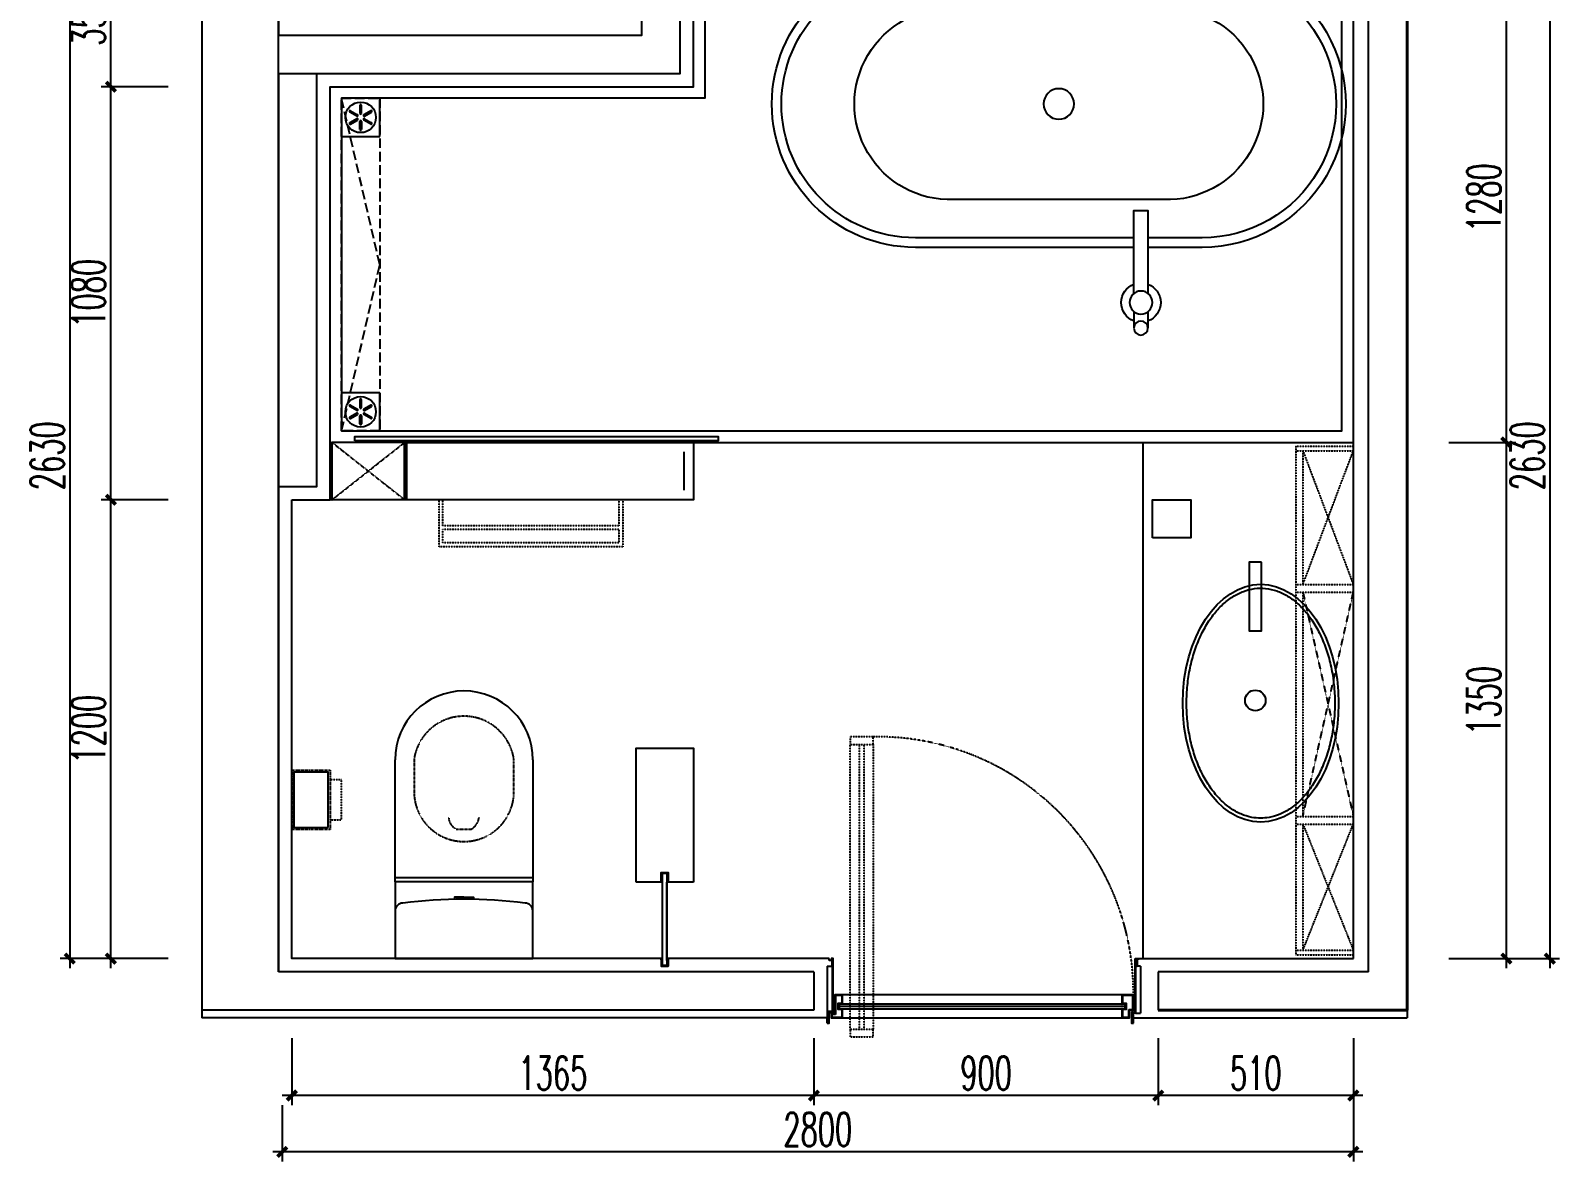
# Model space of a CAD drawing. Header units: inches. Extents: x 24920 to 61775, y 10942 to 38819.
# Drawn here: x 50793 to 54789, y 23002 to 25959 of the extents above; entities that cross this region are included whole.
import ezdxf

# ---------------------------------------------------------------- set-up
doc = ezdxf.new("R2010")
doc.units = ezdxf.units.IN
doc.header["$MEASUREMENT"] = 0
doc.header["$PDMODE"] = 1
doc.linetypes.add('DASH', pattern=[0.35, 0.25, -0.1])
doc.linetypes.add('HIDDEN2', pattern=[0.1875, 0.125, -0.0625])
for name, color, linetype in [('0-wall平面隔墙', 7, 'Continuous'), ('2-p-door平面门', 3, 'Continuous'), ('2-p-fn完成面', 3, 'Continuous'), ('2-p-fn平地共用', 2, 'Continuous'), ('2-p-fn平天地共用', 2, 'Continuous'), ('2-p-furn01可活动家具', 2, 'HIDDEN2'), ('2-p-furn02不可活动家具', 1, 'Continuous'), ('2-p-furn05地漏', 1, 'Continuous')]:
    doc.layers.add(name, color=color, linetype=linetype)
doc.layers.add('A-WALL', color=7, linetype='Continuous', lineweight=40)
doc.styles.add('DIM', font='simplex.shx', dxfattribs={"width": 0.6, "bigfont": 'extfont.shx'})
doc.linetypes.add('ZIGZAG', pattern='A,0.0001,-0.2,[131,ltypeshp.shx,S=0.2,R=0,X=-0.2,Y=0],-0.4,[131,ltypeshp.shx,S=0.2,R=180,X=0.2,Y=0],-0.2', length=0.8001)
doc.dimstyles.new('1比25', dxfattribs={"dimscale": 25, "dimtxt": 3.5, "dimasz": 1, "dimexe": 1, "dimexo": 1, "dimgap": 0.6, "dimtad": 1, "dimdec": 0, "dimrnd": 5, "dimzin": 0, "dimdsep": 46, "dimtxsty": 'DIM', "dimblk": 'ARCHTICK', "dimcen": 0.09, "dimdle": 1, "dimclrd": 1, "dimclre": 1, "dimclrt": 1, "dimadec": 0, "dimazin": 0, "dimtfac": 1, "dimtdec": 0, "dimtix": 1, "dimtmove": 2, "dimatfit": 3, "dimldrblk": '引线箭头（自定义）', "dimfxl": 0, "dimtolj": 1, "dimtzin": 0, "dimarcsym": 0})

# ---------------------------------------------------------------- blocks, each defined once
blk = doc.blocks.new('y5wy54wy4')
for p, q in [((13925671.9, -896028.4), (13925712.4, -896040.8)), ((13925661.2, -896063.4), (13925701.7, -896075.8))]:
    blk.add_line(p, q)
for points in [[(13924961.1, -895213.6), (13924741.8, -895930.8)], [(13924985, -895220.9), (13924765.7, -895938.2)], [(13925487.3, -895972), (13925654.4, -895425.6)], [(13925511.2, -895979.3), (13925678.3, -895432.9)], [(13925626.4, -896014.5), (13925418.6, -895951), (13925407.9, -895986), (13925615.7, -896049.5)], [(13925435.1, -896142.9), (13925476.6, -896007)], [(13925459, -896150.2), (13925500.5, -896014.3)]]:
    blk.add_lwpolyline(points)
at = {"color": 250}
for points in [[(13925051.4, -895345.8), (13924890.6, -895871.8)], [(13925368.7, -896018), (13925529.5, -895492)]]:
    blk.add_lwpolyline(points, dxfattribs=at)
blk.add_circle((13925210, -895681.9), 40, dxfattribs=at)
for centre, radius in [((13925643.8, -896039), 30), ((13925707.6, -896058.5), 18.3)]:
    blk.add_circle(centre, radius)
for centre, radius, start, end in [((13925319.7, -895323.3), 375, 342.9965, 162.9965), ((13925319.7, -895323.3), 350, 342.9965, 162.9965), ((13925100.4, -896040.5), 375, 162.9965, 342.9965), ((13925100.4, -896040.5), 350, 162.9965, 342.9965), ((13925643.8, -896039), 51.6, 3.7621, 142.2292), ((13925643.8, -896039), 51.6, 183.7604, 322.231)]:
    blk.add_arc(centre, radius, start, end)
for centre, start, end in [((13925293.1, -895410.2), 340.9057, 165.0874), ((13925127, -895953.6), 160.9057, 345.0874)]:
    blk.add_arc(centre, 250.2, start, end, dxfattribs=at)
blk = doc.blocks.new('*U761')
for p, q in [((-180, -125), (-180, -201)), ((180, -201), (180, -125)), ((-180, -201), (180, -201)), ((-180, -520), (-180, -201)), ((180, -201), (180, -520))]:
    blk.add_line(p, q)
blk.add_lwpolyline([(160, -145), (160, -145, 0.414214), (180, -125), (180, 0), (-180, 0), (-180, -125, 0.414214), (-160, -145)], format="xyb")
at = {"color": 250}
for points in [[(0, -160.4), (-25, -160.4), (-25, -155.2)], [(0, -160.4), (25, -160.4), (25, -155.2)], [(-180, -211), (180, -211)]]:
    blk.add_lwpolyline(points, dxfattribs=at)
at = {"color": 250, "linetype": 'HIDDEN2', "ltscale": 0.5}
for points in [[(-130.1, -523.8, 0.846342), (130.1, -523.8), (129.8, -423.8, 0.904822), (-130.1, -423.8), (-130.1, -523.8)], [(40, -368.3, 0.27714), (20, -338.8), (-20, -338.8, 0.216985), (-39.6, -369.3)]]:
    blk.add_lwpolyline(points, format="xyb", dxfattribs=at)
for centre, radius, start, end in [((0, 1079.8), 1235.2, 262.5574, 277.4426), ((0, -520), 180, 180, 0)]:
    blk.add_arc(centre, radius, start, end)
blk = doc.blocks.new('W-厕纸架')
at = {"linetype": 'HIDDEN2', "ltscale": 20}
for p, q in [((-77.5, -100), (-77.5, 0)), ((77.5, 0), (-77.5, 0)), ((77.5, 0), (77.5, -100)), ((77.5, -100), (-77.5, -100))]:
    blk.add_line(p, q, dxfattribs=at)
at = {"color": 250}
blk.add_lwpolyline([(-72.5, -95), (72.5, -95), (72.5, -5), (-72.5, -5)], close=True, dxfattribs=at)
at = {"color": 250, "linetype": 'HIDDEN2'}
blk.add_lwpolyline([(-52.5, -100), (-52.5, -129.9), (52.5, -129.9), (52.5, -100)], dxfattribs=at)
blk = doc.blocks.new('地漏')
at = {"color": 250}
for p, q in [((100, 100), (0, 100)), ((0, 100), (0, 0)), ((48, 81.5), (48, 60.5)), ((52, 60.5), (52, 81.5)), ((100, 0), (100, 100)), ((39.9, 53.5), (21.7, 64)), ((39.9, 46.5), (21.7, 36)), ((23.7, 67.5), (41.9, 57)), ((23.7, 32.5), (41.9, 43)), ((76.3, 67.5), (58.1, 57)), ((76.3, 32.5), (58.1, 43)), ((60.1, 53.5), (78.3, 64)), ((60.1, 46.5), (78.3, 36)), ((48, 18.5), (48, 39.5)), ((52, 39.5), (52, 18.5)), ((0, 0), (100, 0))]:
    blk.add_line(p, q, dxfattribs=at)
blk.add_circle((50, 50), 40, dxfattribs=at)
for centre, start, end in [((50, 81.5), 0, 180), ((22.7, 65.7), 60, 240), ((40.9, 55.2), 240, 60), ((40.9, 44.8), 300, 120), ((50, 60.5), 180, 0), ((50, 39.5), 0, 180), ((59.1, 55.2), 120, 300), ((59.1, 44.8), 60, 240), ((77.3, 65.7), 300, 120), ((22.7, 34.3), 120, 300), ((50, 18.5), 180, 0), ((77.3, 34.3), 240, 60)]:
    blk.add_arc(centre, 2, start, end, dxfattribs=at)
blk = doc.blocks.new('A$Cbcf7727e')
at = {"layer": '2-p-door平面门', "color": 250, "linetype": 'HIDDEN2', "lineweight": -2}
for p, q in [((119, -50), (119, 695)), ((131, -50), (131, 695))]:
    blk.add_line(p, q, dxfattribs=at)
at = {"layer": '2-p-door平面门', "color": 250, "linetype": 'ZIGZAG', "lineweight": -2, "ltscale": 0.05}
blk.add_line((814, 10), (66, 10), dxfattribs=at)
at = {"layer": '2-p-door平面门', "color": 250, "linetype": 'HIDDEN2', "lineweight": -2}
for points in [[(155, 695), (155, 715), (95, 715), (95, 695)], [(155, -50), (95, -50), (95, 695), (155, 695)], [(155, -70), (155, -50), (95, -50), (95, -70)]]:
    blk.add_lwpolyline(points, close=True, dxfattribs=at)
at = {"layer": '2-p-door平面门', "lineweight": -2}
for points in [[(55, -20), (75, -20), (75, 3), (65, 3), (65, 17), (75, 17), (75, 40), (55, 40), (55, -10)], [(825, 40), (805, 40), (805, 17), (815, 17), (815, 3), (805, 3), (805, -20), (825, -20), (825, 0)], [(825, 0), (835, 0), (835, 40), (825, 40)], [(55, -10), (45, -10), (45, -20), (55, -20)]]:
    blk.add_lwpolyline(points, dxfattribs=at)
at = {"layer": '2-p-door平面门', "color": 8, "lineweight": -2}
for points in [[(815, 40), (75, 40)], [(75, -20), (815, -20)]]:
    blk.add_lwpolyline(points, dxfattribs=at)
at = {"layer": '2-p-door平面门', "color": 250, "lineweight": -2}
for points in [[(56.5, -18.5), (73.5, -18.5), (73.5, 1.5), (63.5, 1.5), (63.5, 18.5), (73.5, 18.5), (73.5, 38.5), (56.5, 38.5), (56.5, -11.5)], [(823.5, 38.5), (806.5, 38.5), (806.5, 18.5), (816.5, 18.5), (816.5, 1.5), (806.5, 1.5), (806.5, -18.5), (823.5, -18.5), (823.5, 1.5)], [(823.5, 1.5), (833.5, 1.5), (833.5, 38.5), (823.5, 38.5)], [(56.5, -11.5), (46.5, -11.5), (46.5, -18.5), (56.5, -18.5)]]:
    blk.add_lwpolyline(points, dxfattribs=at)
at = {"layer": '2-p-door平面门', "lineweight": -2}
blk.add_lwpolyline([(66, 4), (814, 4), (814, 16), (66, 16)], close=True, dxfattribs=at)
at = {"layer": '2-p-door平面门', "color": 250, "linetype": 'HIDDEN2', "lineweight": -2}
blk.add_arc((166.2, 46.2), 668.9, 359.4663, 90.9604, dxfattribs=at)
at = {"layer": '2-p-door平面门', "color": 250, "lineweight": -2}
for centre, start, end in [((75, 16.5), 90, 270), ((75, 3.5), 90, 270), ((805, 16.5), 270, 90), ((805, 3.5), 270, 90)]:
    blk.add_arc(centre, 0.5, start, end, dxfattribs=at)
at = {"layer": '2-p-fn完成面'}
for p, q in [((40, 130), (40, 135)), ((45, 130), (40, 130)), ((848, 132), (845, 132)), ((848, 135), (848, 132))]:
    blk.add_line(p, q, dxfattribs=at)
at = {"layer": '2-p-fn完成面', "color": 8, "linetype": 'ByBlock'}
for p, q in [((841, -4.6), (841, 134)), ((841, 134), (844, 134)), ((844, 134), (844, 115)), ((845, 132), (845, 115)), ((854, 115), (841, 115)), ((844, 115), (845, 115))]:
    blk.add_line(p, q, dxfattribs=at)
at = {"layer": '2-p-fn完成面', "color": 8}
blk.add_line((841, -7.8), (854, -7.8), dxfattribs=at)
at = {"layer": '2-p-fn平天地共用', "lineweight": -2}
for p, q in [((45, 135), (45, 130)), ((840, 135), (845, 135)), ((840, -5.6), (840, 135)), ((845, 135), (845, 132)), ((835, -34), (835, -20))]:
    blk.add_line(p, q, dxfattribs=at)
at = {"layer": '2-p-fn平天地共用', "color": 8}
for p, q in [((47, 130), (45, 130)), ((38, -3.6), (35, -3.6)), ((37, -20), (35, -20)), ((833, -20), (835, -20)), ((835, -20), (835, -7.8))]:
    blk.add_line(p, q, dxfattribs=at)
at = {"layer": '2-p-fn平天地共用', "color": 8, "lineweight": -2}
for p, q in [((35, 115), (35, -20)), ((854, 115), (854, -7.8))]:
    blk.add_line(p, q, dxfattribs=at)
at = {"layer": '2-p-fn平天地共用', "lineweight": -2}
for points in [[(35, -34), (40, -34), (40, -5.6), (50, -5.6), (50, 135), (45, 135)], [(840, -5.6), (830, -5.6), (830, -34), (835, -34)]]:
    blk.add_lwpolyline(points, dxfattribs=at)
at = {"layer": '2-p-fn平天地共用', "color": 8}
for points in [[(48, 115), (48, 133), (47, 133), (47, 130)], [(35, 115), (48, 115), (48, -3.6), (38, -3.6), (38, -32), (37, -32), (37, -20)], [(841, 115), (841, -7.8), (832, -7.8), (832, -32.2), (833, -32.2), (833, -20)]]:
    blk.add_lwpolyline(points, dxfattribs=at)
at = {"layer": '2-p-fn平天地共用'}
blk.add_lwpolyline([(35, -34), (35, -20)], dxfattribs=at)
blk = doc.blocks.new('A$C22A70B7D')
at = {"layer": '2-p-furn01可活动家具'}
for p, q in [((45, 189.9), (45, 39.9)), ((1375, 189.9), (45, 189.9)), ((1375, 189.9), (1375, 39.9))]:
    blk.add_line(p, q, dxfattribs=at)
at = {"layer": '2-p-furn01可活动家具', "color": 250}
for p, q in [((57, 189.9), (57, 39.9)), ((387, 171.9), (57, 172.1)), ((387, 189.9), (387, 39.9)), ((407, 189.9), (407, 39.9)), ((993, 171.9), (407, 171.9)), ((993, 171.9), (407, 40)), ((407, 171.9), (993, 40)), ((993, 189.9), (993, 39.9)), ((1013, 189.9), (1013, 39.9)), ((1363, 171.9), (1013, 171.9)), ((1363, 189.9), (1363, 39.9))]:
    blk.add_line(p, q, dxfattribs=at)
for points in [[(387, 171.9), (57, 40)], [(57, 171.9), (387, 40)], [(1013, 171.9), (1363, 40)], [(1363, 171.9), (1013, 40)]]:
    blk.add_lwpolyline(points, dxfattribs=at)
at = {"layer": '2-p-furn02不可活动家具'}
blk.add_line((1385.2, 589.9), (35, 589.9), dxfattribs=at)
at = {"layer": '2-p-furn02不可活动家具', "elevation": 0}
blk.add_lwpolyline([(1072, 280.5), (1072, 312), (892, 312), (892, 280.5)], close=True, dxfattribs=at)
at = {"layer": '2-p-furn02不可活动家具', "color": 250}
blk.add_circle((710.1, 296.2, 0), 27, dxfattribs=at)
at = {"layer": '2-p-furn02不可活动家具'}
blk.add_ellipse((703, 282.2, 0), major_axis=(-310.8, 0), ratio=0.655843, dxfattribs=at)
at = {"layer": '2-p-furn02不可活动家具', "color": 250}
blk.add_open_spline([(402.2, 282.2, 0), (402.2, 274.9, 0), (402.9, 267.6, 0), (405.9, 250.6, 0), (408.8, 240.9, 0), (416.9, 221.9, 0), (422.1, 212.5, 0), (434.7, 194.3, 0), (442.2, 185.5, 0), (459.1, 168.6, 0), (468.6, 160.6, 0), (489.5, 145.5, 0), (500.9, 138.5, 0), (525.3, 125.7, 0), (538.3, 119.9, 0), (565.5, 109.6, 0), (579.7, 105.2, 0), (609.1, 97.8, 0), (624.3, 94.9, 0), (655.1, 90.6, 0), (670.8, 89.2, 0), (702.3, 88.1, 0), (718.2, 88.3, 0), (749.5, 90.4, 0), (765.1, 92.3, 0), (795.6, 97.5, 0), (810.5, 100.9, 0), (839.3, 109.2, 0), (853.2, 114.1, 0), (879.7, 125.2, 0), (892.2, 131.4, 0), (915.5, 144.9, 0), (926.4, 152.3, 0), (946.1, 167.9, 0), (955, 176.2, 0), (970.7, 193.5, 0), (977.5, 202.5, 0), (988.7, 221, 0), (993.2, 230.5, 0), (999.9, 249.7, 0), (1002.1, 259.5, 0), (1004.2, 279, 0), (1004, 288.8, 0), (1001.4, 308.2, 0), (999, 317.9, 0), (991.9, 336.9, 0), (987.2, 346.2, 0), (975.6, 364.5, 0), (968.7, 373.3, 0), (952.8, 390.4, 0), (943.8, 398.5, 0), (923.9, 413.9, 0), (913, 421.1, 0), (889.6, 434.4, 0), (877, 440.4, 0), (850.7, 451.2, 0), (836.8, 456, 0), (808.1, 464, 0), (793.3, 467.3, 0), (763, 472.4, 0), (747.6, 474.1, 0), (716.4, 476.1, 0), (700.7, 476.3, 0), (669.5, 475.1, 0), (653.9, 473.7, 0), (623.4, 469.3, 0), (608.4, 466.4, 0), (579.2, 459, 0), (565.1, 454.6, 0), (538.1, 444.4, 0), (525.3, 438.7, 0), (501.1, 426, 0), (489.8, 419, 0), (469, 404.1, 0), (459.6, 396.2, 0), (442.7, 379.5, 0), (435.3, 370.7, 0), (422.6, 352.7, 0), (417.4, 343.5, 0), (409.2, 324.6, 0), (406.2, 315, 0), (403, 297.7, 0), (402.2, 289.9, 0), (402.2, 282.2, 0)], degree=3, knots=[0, 0, 0, 0, 0.116211, 0.116211, 0.271822, 0.271822, 0.427432, 0.427432, 0.583043, 0.583043, 0.738653, 0.738653, 0.894264, 0.894264, 1.049874, 1.049874, 1.205485, 1.205485, 1.361095, 1.361095, 1.516706, 1.516706, 1.672316, 1.672316, 1.827927, 1.827927, 1.983537, 1.983537, 2.139148, 2.139148, 2.294758, 2.294758, 2.450369, 2.450369, 2.605979, 2.605979, 2.76159, 2.76159, 2.9172, 2.9172, 3.072811, 3.072811, 3.228421, 3.228421, 3.382714, 3.382714, 3.537007, 3.537007, 3.6913, 3.6913, 3.845593, 3.845593, 3.999886, 3.999886, 4.154179, 4.154179, 4.308472, 4.308472, 4.462765, 4.462765, 4.617058, 4.617058, 4.771351, 4.771351, 4.925644, 4.925644, 5.079937, 5.079937, 5.23423, 5.23423, 5.388523, 5.388523, 5.542816, 5.542816, 5.697109, 5.697109, 5.851402, 5.851402, 6.005695, 6.005695, 6.159988, 6.159988, 6.283185, 6.283185, 6.283185, 6.283185], dxfattribs=at)
blk = doc.blocks.new('A$C1CF80978')
at = {"layer": '2-p-furn05地漏', "color": 8}
blk.add_lwpolyline([(0, 100), (100, 100), (100, 0), (0, 0)], close=True, dxfattribs=at)
blk = doc.blocks.new('_ArchTick')
at = {"color": 0, "linetype": 'ByBlock', "const_width": 0.4}
blk.add_lwpolyline([(-0.5, -0.5), (0.5, 0.5)], dxfattribs=at)
blk = doc.blocks.new('*D855')
at = {"color": 1, "lineweight": -2, "transparency": 16777216}
for p, q in [((54682.4, 23306), (54682.4, 24706)), ((54532.4, 24681), (54707.4, 24681)), ((54532.4, 23331), (54707.4, 23331))]:
    blk.add_line(p, q, dxfattribs=at)
at = {"layer": 'Defpoints', "color": 0, "transparency": 16777216}
for p in [(54282.4, 24681), (54682.4, 24681), (54282.4, 23331)]:
    blk.add_point(p, dxfattribs=at)
at = {"color": 1, "lineweight": -2, "transparency": 16777216, "xscale": 25, "yscale": 25, "zscale": 25}
for p, rotation in [((54682.4, 24681), 90), ((54682.4, 23331), 270)]:
    blk.add_blockref('_ArchTick', p, dxfattribs=dict(at, rotation=rotation))
at = {"color": 1, "transparency": 16777216, "insert": (54623.7, 24006), "char_height": 87.5, "attachment_point": 5, "rotation": 90, "style": 'DIM'}
blk.add_mtext('\\A1;1350', dxfattribs=at)
blk = doc.blocks.new('引线箭头（自定义）')
at = {"linetype": 'ByBlock', "lineweight": -2}
h = blk.add_hatch(color=8, dxfattribs=at)
h.dxf.hatch_style = 1
h.paths.add_polyline_path([(-1.2, -0.96), (-0.31, 0), (-1.2, 0.96), (-0.91, 1.21), (0, 0), (-0.91, -1.21)])
at = {"color": 0, "linetype": 'ByBlock', "lineweight": -2}
blk.add_line((-0.31, 0), (-4.75, 0), dxfattribs=at)
blk.add_lwpolyline([(-1.2, -0.96), (-0.31, 0), (-1.2, 0.96), (-0.91, 1.21), (0, 0), (-0.91, -1.21)], close=True, dxfattribs=at)
blk = doc.blocks.new('*D856')
at = {"color": 1, "lineweight": -2, "transparency": 16777216}
for p, q in [((54682.4, 24656), (54682.4, 25986)), ((54532.4, 25961), (54707.4, 25961)), ((54532.4, 24681), (54707.4, 24681))]:
    blk.add_line(p, q, dxfattribs=at)
at = {"layer": 'Defpoints', "color": 0, "transparency": 16777216}
for p in [(54282.4, 25961), (54682.4, 25961), (54282.4, 24681)]:
    blk.add_point(p, dxfattribs=at)
at = {"color": 1, "lineweight": -2, "transparency": 16777216, "xscale": 25, "yscale": 25, "zscale": 25}
for p, rotation in [((54682.4, 25961), 90), ((54682.4, 24681), 270)]:
    blk.add_blockref('_ArchTick', p, dxfattribs=dict(at, rotation=rotation))
at = {"color": 1, "transparency": 16777216, "insert": (54623.7, 25321), "char_height": 87.5, "attachment_point": 5, "rotation": 90, "style": 'DIM'}
blk.add_mtext('\\A1;1280', dxfattribs=at)
blk = doc.blocks.new('*D857')
at = {"color": 1, "lineweight": -2, "transparency": 16777216}
for p, q in [((54796.1, 25986), (54796.1, 23306)), ((54646.1, 25961), (54821.1, 25961)), ((54646.1, 23331), (54821.1, 23331))]:
    blk.add_line(p, q, dxfattribs=at)
at = {"layer": 'Defpoints', "color": 0, "transparency": 16777216}
for p in [(54561.5, 25961), (54561.5, 23331), (54796.1, 23331)]:
    blk.add_point(p, dxfattribs=at)
at = {"color": 1, "lineweight": -2, "transparency": 16777216, "xscale": 25, "yscale": 25, "zscale": 25}
for p, rotation in [((54796.1, 25961), 90), ((54796.1, 23331), 270)]:
    blk.add_blockref('_ArchTick', p, dxfattribs=dict(at, rotation=rotation))
at = {"color": 1, "transparency": 16777216, "insert": (54737.4, 24646), "char_height": 87.5, "attachment_point": 5, "rotation": 90, "style": 'DIM'}
blk.add_mtext('\\A1;2630', dxfattribs=at)
blk = doc.blocks.new('*D858')
at = {"color": 1, "lineweight": -2, "transparency": 16777216}
for p, q in [((53772.3, 23122.9), (53772.3, 22947.9)), ((54282.4, 23122.9), (54282.4, 22947.9)), ((54307.4, 22972.9), (53747.3, 22972.9))]:
    blk.add_line(p, q, dxfattribs=at)
at = {"layer": 'Defpoints', "color": 0, "transparency": 16777216}
for p in [(54282.4, 23331), (53772.3, 23296, 0), (53772.3, 22972.9)]:
    blk.add_point(p, dxfattribs=at)
at = {"color": 1, "lineweight": -2, "transparency": 16777216, "xscale": 25, "yscale": 25, "zscale": 25, "rotation": 180}
blk.add_blockref('_ArchTick', (53772.3, 22972.9), dxfattribs=at)
at = {"color": 1, "lineweight": -2, "transparency": 16777216, "xscale": 25, "yscale": 25, "zscale": 25}
blk.add_blockref('_ArchTick', (54282.4, 22972.9), dxfattribs=at)
at = {"color": 1, "transparency": 16777216, "insert": (54027.4, 23031.6), "char_height": 87.5, "attachment_point": 5, "style": 'DIM'}
blk.add_mtext('\\A1;510', dxfattribs=at)
blk = doc.blocks.new('*D859')
at = {"color": 1, "lineweight": -2, "transparency": 16777216}
for p, q in [((52872.3, 23122.9), (52872.3, 22947.9)), ((53772.3, 23122.9), (53772.3, 22947.9)), ((53797.3, 22972.9), (52847.3, 22972.9))]:
    blk.add_line(p, q, dxfattribs=at)
at = {"layer": 'Defpoints', "color": 0, "transparency": 16777216}
for p in [(52872.3, 23296, 0), (53772.3, 23296, 0), (52872.3, 22972.9)]:
    blk.add_point(p, dxfattribs=at)
at = {"color": 1, "lineweight": -2, "transparency": 16777216, "xscale": 25, "yscale": 25, "zscale": 25, "rotation": 180}
blk.add_blockref('_ArchTick', (52872.3, 22972.9), dxfattribs=at)
at = {"color": 1, "lineweight": -2, "transparency": 16777216, "xscale": 25, "yscale": 25, "zscale": 25}
blk.add_blockref('_ArchTick', (53772.3, 22972.9), dxfattribs=at)
at = {"color": 1, "transparency": 16777216, "insert": (53322.3, 23031.6), "char_height": 87.5, "attachment_point": 5, "style": 'DIM'}
blk.add_mtext('\\A1;900', dxfattribs=at)
blk = doc.blocks.new('*D860')
at = {"color": 1, "lineweight": -2, "transparency": 16777216}
for p, q in [((51507.4, 23122.9), (51507.4, 22947.9)), ((52872.3, 23122.9), (52872.3, 22947.9)), ((52897.3, 22972.9), (51482.4, 22972.9))]:
    blk.add_line(p, q, dxfattribs=at)
at = {"layer": 'Defpoints', "color": 0, "transparency": 16777216}
for p in [(51507.4, 23331), (52872.3, 23296, 0), (51507.4, 22972.9)]:
    blk.add_point(p, dxfattribs=at)
at = {"color": 1, "lineweight": -2, "transparency": 16777216, "xscale": 25, "yscale": 25, "zscale": 25, "rotation": 180}
blk.add_blockref('_ArchTick', (51507.4, 22972.9), dxfattribs=at)
at = {"color": 1, "lineweight": -2, "transparency": 16777216, "xscale": 25, "yscale": 25, "zscale": 25}
blk.add_blockref('_ArchTick', (52872.3, 22972.9), dxfattribs=at)
at = {"color": 1, "transparency": 16777216, "insert": (52189.9, 23031.6), "char_height": 87.5, "attachment_point": 5, "style": 'DIM'}
blk.add_mtext('\\A1;1365', dxfattribs=at)
blk = doc.blocks.new('*D861')
at = {"color": 1, "lineweight": -2, "transparency": 16777216}
for p, q in [((51034.4, 23306), (51034.4, 24556)), ((51184.4, 24531), (51009.4, 24531)), ((51184.4, 23331), (51009.4, 23331))]:
    blk.add_line(p, q, dxfattribs=at)
at = {"layer": 'Defpoints', "color": 0, "transparency": 16777216}
for p in [(51034.4, 24531), (51507.4, 24531), (51507.4, 23331)]:
    blk.add_point(p, dxfattribs=at)
at = {"color": 1, "lineweight": -2, "transparency": 16777216, "xscale": 25, "yscale": 25, "zscale": 25}
for p, rotation in [((51034.4, 24531), 90), ((51034.4, 23331), 270)]:
    blk.add_blockref('_ArchTick', p, dxfattribs=dict(at, rotation=rotation))
at = {"color": 1, "transparency": 16777216, "insert": (50975.7, 23931), "char_height": 87.5, "attachment_point": 5, "rotation": 90, "style": 'DIM'}
blk.add_mtext('\\A1;1200', dxfattribs=at)
blk = doc.blocks.new('*D862')
at = {"color": 1, "lineweight": -2, "transparency": 16777216}
for p, q in [((51034.4, 24506), (51034.4, 25636)), ((51184.4, 25611), (51009.4, 25611)), ((51184.4, 24531), (51009.4, 24531))]:
    blk.add_line(p, q, dxfattribs=at)
at = {"layer": 'Defpoints', "color": 0, "transparency": 16777216}
for p in [(51034.4, 25611), (51607.4, 25611), (51507.4, 24531)]:
    blk.add_point(p, dxfattribs=at)
at = {"color": 1, "lineweight": -2, "transparency": 16777216, "xscale": 25, "yscale": 25, "zscale": 25}
for p, rotation in [((51034.4, 25611), 90), ((51034.4, 24531), 270)]:
    blk.add_blockref('_ArchTick', p, dxfattribs=dict(at, rotation=rotation))
at = {"color": 1, "transparency": 16777216, "insert": (50975.7, 25071), "char_height": 87.5, "attachment_point": 5, "rotation": 90, "style": 'DIM'}
blk.add_mtext('\\A1;1080', dxfattribs=at)
blk = doc.blocks.new('*D863')
at = {"color": 1, "lineweight": -2, "transparency": 16777216}
for p, q in [((51034.4, 25586), (51034.4, 25986)), ((51184.4, 25961), (51009.4, 25961)), ((51184.4, 25611), (51009.4, 25611))]:
    blk.add_line(p, q, dxfattribs=at)
at = {"layer": 'Defpoints', "color": 0, "transparency": 16777216}
for p in [(51034.4, 25961), (52557.4, 25961), (51607.4, 25611)]:
    blk.add_point(p, dxfattribs=at)
at = {"color": 1, "lineweight": -2, "transparency": 16777216, "xscale": 25, "yscale": 25, "zscale": 25}
for p, rotation in [((51034.4, 25961), 90), ((51034.4, 25611), 270)]:
    blk.add_blockref('_ArchTick', p, dxfattribs=dict(at, rotation=rotation))
at = {"color": 1, "transparency": 16777216, "insert": (50975.7, 25786), "char_height": 87.5, "attachment_point": 5, "rotation": 90, "style": 'DIM'}
blk.add_mtext('\\A1;350', dxfattribs=at)
blk = doc.blocks.new('*D865')
at = {"color": 1, "lineweight": -2, "transparency": 16777216}
for p, q in [((51607.4, 26339.1), (51607.4, 26514.1)), ((52557.4, 26339.1), (52557.4, 26514.1)), ((52582.4, 26489.1), (51582.4, 26489.1))]:
    blk.add_line(p, q, dxfattribs=at)
at = {"layer": 'Defpoints', "color": 0, "transparency": 16777216}
for p in [(51607.4, 26489.1), (52557.4, 25961), (51607.4, 25611)]:
    blk.add_point(p, dxfattribs=at)
at = {"color": 1, "lineweight": -2, "transparency": 16777216, "xscale": 25, "yscale": 25, "zscale": 25, "rotation": 180}
blk.add_blockref('_ArchTick', (51607.4, 26489.1), dxfattribs=at)
at = {"color": 1, "lineweight": -2, "transparency": 16777216, "xscale": 25, "yscale": 25, "zscale": 25}
blk.add_blockref('_ArchTick', (52557.4, 26489.1), dxfattribs=at)
at = {"color": 1, "transparency": 16777216, "insert": (52082.4, 26547.8), "char_height": 87.5, "attachment_point": 5, "style": 'DIM'}
blk.add_mtext('\\A1;950', dxfattribs=at)
blk = doc.blocks.new('*D866')
at = {"color": 1, "lineweight": -2, "transparency": 16777216}
for p, q in [((51507.4, 26339.1), (51507.4, 26514.1)), ((51607.4, 26339.1), (51607.4, 26514.1)), ((51507.4, 26489.1), (51482.4, 26489.1)), ((51607.4, 26489.1), (51507.4, 26489.1)), ((51607.4, 26489.1), (51632.4, 26489.1))]:
    blk.add_line(p, q, dxfattribs=at)
at = {"layer": 'Defpoints', "color": 0, "transparency": 16777216}
for p in [(51507.4, 26489.1), (51607.4, 25611), (51507.4, 24531)]:
    blk.add_point(p, dxfattribs=at)
at = {"color": 1, "lineweight": -2, "transparency": 16777216, "xscale": 25, "yscale": 25, "zscale": 25}
blk.add_blockref('_ArchTick', (51507.4, 26489.1), dxfattribs=at)
at = {"color": 1, "lineweight": -2, "transparency": 16777216, "xscale": 25, "yscale": 25, "zscale": 25, "rotation": 180}
blk.add_blockref('_ArchTick', (51607.4, 26489.1), dxfattribs=at)
at = {"color": 1, "transparency": 16777216, "insert": (51557.4, 26547.8), "char_height": 87.5, "attachment_point": 5, "style": 'DIM'}
blk.add_mtext('\\A1;100', dxfattribs=at)
blk = doc.blocks.new('*D868')
at = {"color": 1, "lineweight": -2, "transparency": 16777216}
for p, q in [((50927, 25986), (50927, 23306)), ((51077, 25961), (50902, 25961)), ((51077, 23331), (50902, 23331))]:
    blk.add_line(p, q, dxfattribs=at)
at = {"layer": 'Defpoints', "color": 0, "transparency": 16777216}
for p in [(51161.4, 25961), (50927, 23331), (51161.4, 23331)]:
    blk.add_point(p, dxfattribs=at)
at = {"color": 1, "lineweight": -2, "transparency": 16777216, "xscale": 25, "yscale": 25, "zscale": 25}
for p, rotation in [((50927, 25961), 90), ((50927, 23331), 270)]:
    blk.add_blockref('_ArchTick', p, dxfattribs=dict(at, rotation=rotation))
at = {"color": 1, "transparency": 16777216, "insert": (50868.2, 24646), "char_height": 87.5, "attachment_point": 5, "rotation": 90, "style": 'DIM'}
blk.add_mtext('\\A1;2630', dxfattribs=at)
blk = doc.blocks.new('*D869')
at = {"color": 1, "lineweight": -2, "transparency": 16777216}
for p, q in [((51482.4, 22947.9), (51482.4, 22800.6)), ((54282.4, 22975.6), (54282.4, 22800.6)), ((54307.4, 22825.6), (51457.4, 22825.6))]:
    blk.add_line(p, q, dxfattribs=at)
at = {"layer": 'Defpoints', "color": 0, "transparency": 16777216}
for p in [(54282.4, 23058.8), (51482.4, 22972.9), (51482.4, 22825.6)]:
    blk.add_point(p, dxfattribs=at)
at = {"color": 1, "lineweight": -2, "transparency": 16777216, "xscale": 25, "yscale": 25, "zscale": 25, "rotation": 180}
blk.add_blockref('_ArchTick', (51482.4, 22825.6), dxfattribs=at)
at = {"color": 1, "lineweight": -2, "transparency": 16777216, "xscale": 25, "yscale": 25, "zscale": 25}
blk.add_blockref('_ArchTick', (54282.4, 22825.6), dxfattribs=at)
at = {"color": 1, "transparency": 16777216, "insert": (52882.4, 22884.3), "char_height": 87.5, "attachment_point": 5, "style": 'DIM'}
blk.add_mtext('\\A1;2800', dxfattribs=at)
blk = doc.blocks.new('wgegh')
at = {"color": 4}
for p, q in [((54322.4, 23296), (54322.4, 25996)), ((52872.3, 23296, 0), (52872.3, 23196, 0)), ((54322.4, 23296), (53772.3, 23296, 0)), ((53772.3, 23296, 0), (53772.3, 23196, 0))]:
    blk.add_line(p, q, dxfattribs=at)
at = {"color": 3}
blk.add_line((51272.4, 23196), (51272.4, 23176, 0), dxfattribs=at)
at = {"color": 8, "linetype": 'DASH', "ltscale": 100}
blk.add_lwpolyline([(51637.4, 24711), (51637.4, 25581), (51737.4, 25581), (51737.4, 24711)], close=True, dxfattribs=at)
blk.add_lwpolyline([(51637.4, 24711), (51737.4, 25146), (51637.4, 25581)], dxfattribs=at)
at = {"layer": '0-wall平面隔墙', "color": 4}
for p, q in [((51272.4, 26196.4), (51272.4, 23196)), ((51472.4, 23296), (51472.4, 25996.4)), ((51472.4, 25996), (51472.4, 25746)), ((52872.3, 23296, 0), (51472.4, 23296)), ((52872.3, 23196, 0), (51272.4, 23196, 0))]:
    blk.add_line(p, q, dxfattribs=at)
at = {"layer": '0-wall平面隔墙'}
for p, q in [((51472.4, 25646), (51472.4, 23296)), ((52476, 23326.4, 0), (52476, 23531)), ((52488, 23326.4, 0), (52488, 23531))]:
    blk.add_line(p, q, dxfattribs=at)
at = {"layer": '0-wall平面隔墙', "color": 4}
for points in [[(51472.4, 25646), (52522.4, 25646), (52522.4, 25996)], [(51472.4, 25746), (52422.4, 25746), (52422.4, 25996)], [(51472.4, 24566), (51572.4, 24566), (51572.4, 25646)]]:
    blk.add_lwpolyline(points, dxfattribs=at)
at = {"layer": '0-wall平面隔墙', "color": 3, "elevation": 0}
blk.add_lwpolyline([(52488, 23313), (52476, 23313), (52476, 23554), (52488, 23554)], close=True, dxfattribs=at)
at = {"layer": '2-p-door平面门'}
blk.add_lwpolyline([(51671.8, 24684.8), (51671.8, 24696.8), (52621.8, 24696.8), (52621.8, 24684.8)], close=True, dxfattribs=at)
at = {"layer": '2-p-fn完成面'}
for p, q in [((54282.4, 23331), (54282.4, 25961)), ((51807.4, 24531), (51807.4, 24681)), ((52473, 23531), (52407.4, 23531)), ((52557.4, 23531), (52491, 23531)), ((52473, 23328, 0), (52473, 23331, 0)), ((52491, 23331, 0), (52491, 23311, 0)), ((53720.3, 23331, 0), (54282.4, 23331)), ((54423.1, 23196, 0), (54423.1, 23176)), ((52907.3, 23176, 0), (51272.4, 23176, 0))]:
    blk.add_line(p, q, dxfattribs=at)
at = {"layer": '2-p-fn完成面', "color": 8}
blk.add_line((52532.4, 24656.4), (52532.4, 24556.4), dxfattribs=at)
at = {"layer": '2-p-fn完成面'}
for points in [[(51507.4, 24531), (51607.4, 24531), (51607.4, 25611), (52557.4, 25611), (52557.4, 25961), (53007.4, 25961), (53007.4, 26086)], [(51807.4, 24681), (52557.4, 24681), (52557.4, 24531), (51807.4, 24531)], [(52473, 23331), (51507.4, 23331), (51507.4, 24531)], [(52407.4, 23531), (52407.4, 23881), (52557.4, 23881), (52557.4, 23531)], [(52491, 23534), (52489, 23534), (52489, 23554), (52475, 23554), (52475, 23534), (52473, 23534), (52473, 23556), (52491, 23556), (52491, 23534)], [(52912.3, 23331), (52491, 23331)], [(53707.3, 23176), (54423.1, 23176)]]:
    blk.add_lwpolyline(points, dxfattribs=at)
at = {"layer": '2-p-fn完成面', "elevation": 0}
blk.add_lwpolyline([(52491, 23328), (52489, 23328), (52489, 23313), (52475, 23313), (52475, 23328), (52473, 23328), (52473, 23311), (52491, 23311), (52491, 23328)], dxfattribs=at)
at = {"layer": '2-p-fn完成面'}
for centre, start, end in [((52474.5, 23531), 359.9827, 179.9827), ((52489.5, 23531), 0.0173, 180.0173), ((52474.5, 23331, 0), 180.0173, 0.0173), ((52489.5, 23331, 0), 179.9827, 359.9827)]:
    blk.add_arc(centre, 1.5, start, end, dxfattribs=at)
at = {"layer": '2-p-fn平地共用', "color": 8}
blk.add_line((52557.4, 24681), (54282.4, 24681), dxfattribs=at)
blk.add_lwpolyline([(52587.4, 25931), (52587.4, 25581), (51637.4, 25581), (51637.4, 24711), (54252.4, 24711), (54252.4, 25931)], close=True, dxfattribs=at)
at = {"layer": '2-p-fn平天地共用', "color": 250, "linetype": 'HIDDEN2'}
for p, q in [((51612.4, 24531), (51802.4, 24681)), ((51612.4, 24681), (51802.4, 24531))]:
    blk.add_line(p, q, dxfattribs=at)
at = {"layer": '2-p-fn平天地共用'}
for p, q in [((51802.4, 24681), (51612.4, 24681)), ((51802.4, 24531), (51612.4, 24531))]:
    blk.add_line(p, q, dxfattribs=at)
for points in [[(51607.4, 24531), (51607.4, 24681), (51612.4, 24681), (51612.4, 24531)], [(51802.4, 24531), (51802.4, 24681), (51807.4, 24681), (51807.4, 24531)]]:
    blk.add_lwpolyline(points, close=True, dxfattribs=at)
at = {"layer": '2-p-furn01可活动家具', "linetype": 'HIDDEN2'}
for p, q in [((51892.4, 24408), (51892.4, 24531)), ((51902.4, 24462.9), (51902.4, 24531)), ((52362.4, 24531), (52362.4, 24462.9)), ((52372.4, 24531), (52372.4, 24408)), ((52362.4, 24462.9), (51902.4, 24462.9)), ((51902.4, 24418), (51902.4, 24452.9)), ((52362.4, 24452.9), (51902.4, 24452.9)), ((52362.4, 24452.9), (52362.4, 24418)), ((52372.4, 24408), (51892.4, 24408)), ((52362.4, 24418), (51902.4, 24418))]:
    blk.add_line(p, q, dxfattribs=at)
at = {"layer": '2-p-furn02不可活动家具'}
blk.add_line((53717.3, 23331, 0), (54282.4, 23331), dxfattribs=at)
at = {"layer": 'A-WALL', "color": 4}
for p, q in [((54423.1, 26196), (54423.1, 23196.4)), ((54423.1, 23196, 0), (53772.3, 23196, 0))]:
    blk.add_line(p, q, dxfattribs=at)
blk.add_blockref('A$Cbcf7727e', (52872.3, 23196, 0))
at = {"layer": '2-p-fn平地共用', "color": 3, "rotation": 90}
blk.add_blockref('A$C1CF80978', (53857.4, 24431), dxfattribs=at)
at = {"layer": '2-p-furn02不可活动家具', "linetype": 'ByBlock', "xscale": -1, "rotation": 72.99653915577727}
blk.add_blockref('y5wy54wy4', (3269125.2, 13603988.4), dxfattribs=at)
at = {"layer": '2-p-furn02不可活动家具'}
for name, p, rotation in [('A$C22A70B7D', (54322.4, 23296), 90), ('*U761', (51957.4, 23331), 180), ('W-厕纸架', (51507.4, 23746), 90)]:
    blk.add_blockref(name, p, dxfattribs=dict(at, rotation=rotation))
at = {"layer": '2-p-furn05地漏'}
for p in [(51637.4, 25481), (51637.4, 24711)]:
    blk.add_blockref('地漏', p, dxfattribs=at)
for base, p1, p2, angle, picture, middle in [((51507.4, 26489.1), (51607.4, 25611), (51507.4, 24531), 180, '*D866', (51557.4, 26547.8)), ((51607.4, 26489.1), (52557.4, 25961), (51607.4, 25611), 180, '*D865', (52082.4, 26547.8)), ((50927, 23331), (51161.4, 25961), (51161.4, 23331), 90, '*D868', (50868.2, 24646)), ((51034.4, 25961), (51607.4, 25611), (52557.4, 25961), 90, '*D863', (50975.7, 25786)), ((54682.4, 25961), (54282.4, 24681), (54282.4, 25961), 90, '*D856', (54623.7, 25321)), ((54796.1, 23331), (54561.5, 25961), (54561.5, 23331), 90, '*D857', (54737.4, 24646)), ((51034.4, 25611), (51507.4, 24531), (51607.4, 25611), 90, '*D862', (50975.7, 25071)), ((54682.4, 24681), (54282.4, 23331), (54282.4, 24681), 90, '*D855', (54623.7, 24006)), ((51034.4, 24531), (51507.4, 23331), (51507.4, 24531), 90, '*D861', (50975.7, 23931)), ((51507.4, 22972.9), (52872.3, 23296, 0), (51507.4, 23331), 180, '*D860', (52189.9, 23031.6)), ((53772.3, 22972.9), (54282.4, 23331), (53772.3, 23296, 0), 180, '*D858', (54027.4, 23031.6)), ((52872.3, 22972.9), (53772.3, 23296, 0), (52872.3, 23296, 0), 180, '*D859', (53322.3, 23031.6)), ((51482.4, 22825.6), (54282.4, 23058.8), (51482.4, 22972.9), 180, '*D869', (52882.4, 22884.3))]:
    dim = blk.add_linear_dim(base=base, p1=p1, p2=p2, angle=angle, dimstyle='1比25')
    dim.commit()
    dim.dimension.update_dxf_attribs({"geometry": picture, "text_midpoint": middle})

msp = doc.modelspace()

# ---------------------------------------------------------------- block references
msp.add_blockref('wgegh', (-31.7, 201, 0))

doc.saveas('drawing.dxf')
